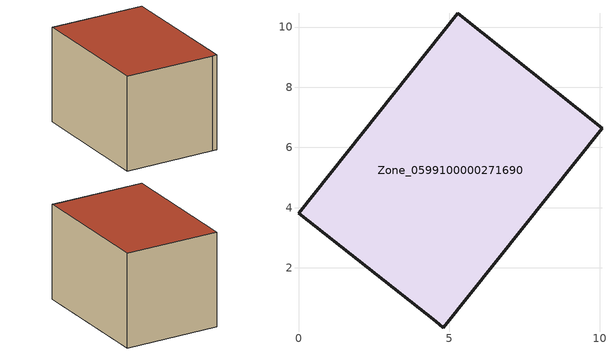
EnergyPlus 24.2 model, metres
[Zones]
Zone_0599100000271690
 floor ground (C_G): 4.8,0.02 4.55,0.22 0,3.82 5.29,10.45 10.08,6.64 z0.46
 wall outside (C_F): 5.29,10.45 0,3.82 4.55,0.22 4.8,0.02 10.08,6.64 5.29,10.45 z0.46:6.46
 roof outside (C_R): 4.55,0.22 4.8,0.02 10.08,6.64 5.29,10.45 0,3.82 z6.46
[BUILDING]
Pand.0599100000271690: North Axis=0; Terrain=City; Loads Convergence Tolerance Value=0.04; Temperature Convergence Tolerance Value=0.4; Solar Distribution=FullExterior; Maximum Number of Warmup Days=25; Minimum Number of Warmup Days=1
[Site:Location]
Rotterdam.The.Hague.AP_ZH_NLD Design_Conditions: Latitude=51.96; Longitude=4.45; Time Zone=1; Elevation=-4.5
[SITE:GROUNDTEMPERATURE:BUILDINGSURFACE]
18, 18, 18, 18, 18, 18, 18, 18, 18, 18, 18, 18
[MATERIAL] Thermal Absorptance=0.9; Solar Absorptance=0.7; Visible Absorptance=0.7
Name | Roughness | Thickness | Conductivity | Density | Specific Heat
G.TI.1946-1964 | MediumSmooth | 0.15 | 1 | 540 | 1210
F.TI.1946-1964 | Rough | 0.3 | 0.857143 | 1920 | 840
R.TI.1946-1964 | MediumRough | 0.2 | 0.277778 | 1500 | 1000
[CONSTRUCTION]
C_G: G.TI.1946-1964
C_F: F.TI.1946-1964
C_R: R.TI.1946-1964
[ZONE]
Zone_0599100000271690: Type=1; Multiplier=1; Ceiling Height=Autocalculate; Volume=Autocalculate; Floor Area=autocalculate; Part of Total Floor Area=Yes
[ZONEINFILTRATION:DESIGNFLOWRATE]
Infil_Zone_0599100000271690: Zone or ZoneList or Space or SpaceList=Zone_0599100000271690; Schedule=AlwaysOn; Design Flow Rate Calculation Method=Flow/Area; Flow Rate per Floor Area=0.003; Constant Term Coefficient=1; Temperature Term Coefficient=0; Velocity Term Coefficient=0; Velocity Squared Term Coefficient=0
[HVACTEMPLATE:ZONE:IDEALLOADSAIRSYSTEM]
Zone_0599100000271690: Maximum Heating Supply Air Temperature=50; Minimum Cooling Supply Air Temperature=13; Maximum Heating Supply Air Humidity Ratio=0.0156; Minimum Cooling Supply Air Humidity Ratio=0.0077; Heating Limit=NoLimit; Cooling Limit=NoLimit; Dehumidification Control Type=ConstantSensibleHeatRatio; Cooling Sensible Heat Ratio=0.7; Dehumidification Setpoint=60; Humidification Control Type=None; Humidification Setpoint=30; Outdoor Air Method=None; Outdoor Air Flow Rate per Person=0.00944; Outdoor Air Flow Rate per Zone Floor Area=0; Outdoor Air Flow Rate per Zone=0; Demand Controlled Ventilation Type=None; Outdoor Air Economizer Type=NoEconomizer; Heat Recovery Type=None; Sensible Heat Recovery Effectiveness=0.7; Latent Heat Recovery Effectiveness=0.65
[ZONECONTROL:THERMOSTAT]
ThermostatControl_Zone_0599100000271690: Zone or ZoneList=Zone_0599100000271690; Control Type Schedule=DualSetpointControlType; Control 1=Thermostat_Zone_0599100000271690; Temperature Difference Between Cutout And Setpoint=0
[THERMOSTATSETPOINT:DUALSETPOINT]
Thermostat_Zone_0599100000271690: Heating Setpoint Temperature Schedule=HeatingSetpoint_Zone_0599100000271690; Cooling Setpoint Temperature Schedule=CoolingSetpoint_Zone_0599100000271690
[SCHEDULE:COMPACT]
HeatingSetpoint_Zone_0599100000271690: Through: 12/31, For: AllDays, Until: 24:00, 21
CoolingSetpoint_Zone_0599100000271690: Through: 12/31, For: AllDays, Until: 24:00, 24
DualSetpointControlType: Through: 12/31, For: AllDays, Until: 24:00, 4
AlwaysOn: Through: 12/31, For: AllDays, Until: 24:00, 1
